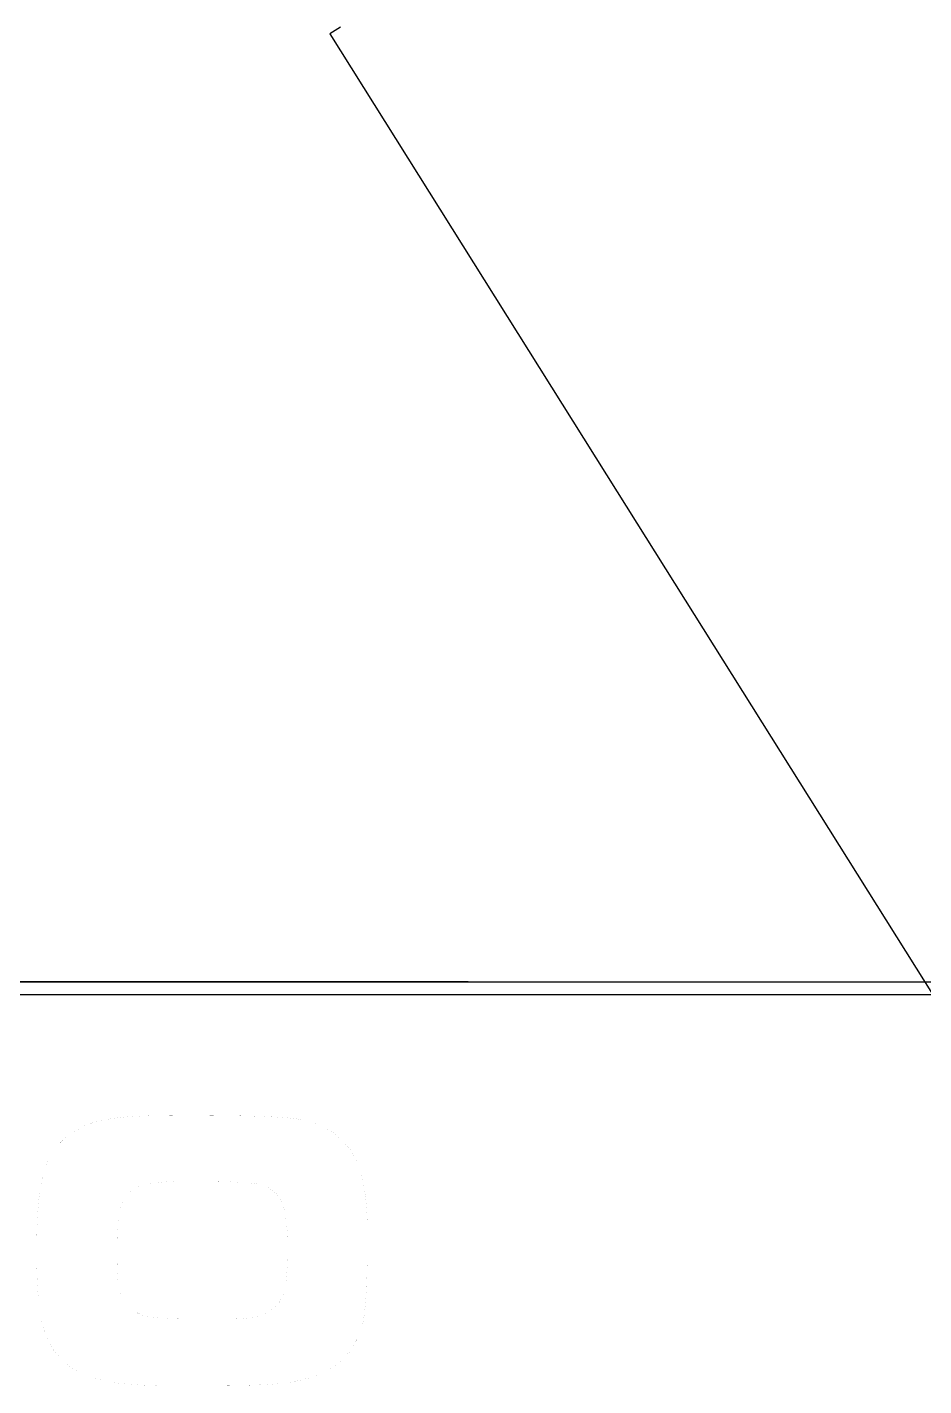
# Model space of a CAD drawing. Extents: x -633 to 241, y -1 to 752.
# Drawn here: x 49.5 to 83.3, y 167 to 218.3 of the extents above; entities that cross this region are included whole.
import ezdxf

# ---------------------------------------------------------------- set-up
doc = ezdxf.new("R2010")
doc.units = 0
doc.header["$LTSCALE"] = 48
doc.linetypes.add('HIDDEN2', pattern=[0.1875, 0.125, -0.0625])
doc.linetypes.add('PHANTOM', pattern=[1.1875, 0.75, -0.0625, 0.125, -0.0625, 0.125, -0.0625])
for name, color, linetype in [('0A537428______3_____', 1, 'CONTINUOUS'), ('0A537428____________', 1, 'CONTINUOUS'), ('HIDDEN2', 7, 'HIDDEN2')]:
    doc.layers.add(name, color=color, linetype=linetype)

# ---------------------------------------------------------------- blocks, each defined once
blk = doc.blocks.new('TR70_BODY_DECALNEW00NEW00')
at = {"layer": '0A537428____________', "color": 7, "linetype": 'CONTINUOUS', "const_width": 0.02}
for points in [[(1781.5365, 390.88184), (1780.3857, 390.27881)], [(1782.7022, 391.46508), (1781.5365, 390.88184)], [(1783.883, 392.02886), (1782.7022, 391.46508)], [(1785.0796, 392.57352), (1783.883, 392.02886)], [(1786.2923, 393.09937), (1785.0796, 392.57352)], [(1787.5215, 393.60676), (1786.2923, 393.09937)], [(1788.7678, 394.096), (1787.5215, 393.60676)], [(1790.0314, 394.56744), (1788.7678, 394.096)], [(1791.313, 395.0214), (1790.0314, 394.56744)], [(1792.6128, 395.45821), (1791.313, 395.0214)], [(1793.9314, 395.8782), (1792.6128, 395.45821)], [(1795.2692, 396.2817), (1793.9314, 395.8782)], [(1796.6267, 396.66905), (1795.2692, 396.2817)], [(1798.0041, 397.04057), (1796.6267, 396.66905)], [(1799.4021, 397.39658), (1798.0041, 397.04057)], [(1800.8211, 397.73743), (1799.4021, 397.39658)], [(1802.2614, 398.06345), (1800.8211, 397.73743)], [(1803.7235, 398.37495), (1802.2614, 398.06345)], [(1805.2079, 398.67227), (1803.7235, 398.37495)], [(1806.715, 398.95575), (1805.2079, 398.67227)], [(1808.2452, 399.22571), (1806.715, 398.95575)], [(1809.799, 399.48248), (1808.2452, 399.22571)], [(1811.3768, 399.7264), (1809.799, 399.48248)], [(1812.979, 399.95778), (1811.3768, 399.7264)], [(1814.6062, 400.17697), (1812.979, 399.95778)], [(1816.2586, 400.38429), (1814.6062, 400.17697)], [(1817.9369, 400.58008), (1816.2586, 400.38429)], [(1819.6413, 400.76465), (1817.9369, 400.58008)], [(1821.3724, 400.93835), (1819.6413, 400.76465)], [(1823.1305, 401.10151), (1821.3724, 400.93835)], [(1824.9162, 401.25444), (1823.1305, 401.10151)], [(1826.7298, 401.39749), (1824.9162, 401.25444)], [(1828.5718, 401.53098), (1826.7298, 401.39749)], [(1830.4427, 401.65524), (1828.5718, 401.53098)], [(1832.3428, 401.77061), (1830.4427, 401.65524)], [(1834.2727, 401.87741), (1832.3428, 401.77061)], [(1836.2327, 401.97597), (1834.2727, 401.87741)], [(1838.2232, 402.06662), (1836.2327, 401.97597)], [(1840.2448, 402.1497), (1838.2232, 402.06662)], [(1842.2979, 402.22553), (1840.2448, 402.1497)], [(1844.3829, 402.29445), (1842.2979, 402.22553)], [(1846.5002, 402.35678), (1844.3829, 402.29445)], [(1848.6503, 402.41285), (1846.5002, 402.35678)], [(1850.8336, 402.463), (1848.6503, 402.41285)], [(1853.0506, 402.50755), (1850.8336, 402.463)], [(1855.3016, 402.54683), (1853.0506, 402.50755)], [(1857.5872, 402.58118), (1855.3016, 402.54683)], [(1859.9078, 402.61092), (1857.5872, 402.58118)], [(1862.2638, 402.63638), (1859.9078, 402.61092)], [(1864.6556, 402.6579), (1862.2638, 402.63638)], [(1867.0837, 402.67581), (1864.6556, 402.6579)], [(1869.5486, 402.69042), (1867.0837, 402.67581)], [(1872.0506, 402.70208), (1869.5486, 402.69042)], [(1874.5902, 402.71112), (1872.0506, 402.70208)], [(1877.1678, 402.71786), (1874.5902, 402.71112)], [(1879.784, 402.72264), (1877.1678, 402.71786)], [(1882.439, 402.72577), (1879.784, 402.72264)], [(1885.1334, 402.72761), (1882.439, 402.72577)], [(1887.8676, 402.72847), (1885.1334, 402.72761)], [(1890.6421, 402.72868), (1887.8676, 402.72847)], [(1899.5775, 402.71628), (1890.6421, 402.72868)], [(1907.9923, 402.67991), (1899.5775, 402.71628)], [(1915.9031, 402.62085), (1907.9923, 402.67991)], [(1923.3263, 402.54035), (1915.9031, 402.62085)], [(1930.2787, 402.43967), (1923.3263, 402.54035)], [(1936.7768, 402.32007), (1930.2787, 402.43967)], [(1942.8372, 402.18281), (1936.7768, 402.32007)], [(1948.4765, 402.02916), (1942.8372, 402.18281)], [(1953.7113, 401.86038), (1948.4765, 402.02916)], [(1958.5581, 401.67772), (1953.7113, 401.86038)], [(1963.0337, 401.48246), (1958.5581, 401.67772)], [(1967.1545, 401.27584), (1963.0337, 401.48246)], [(1970.9371, 401.05913), (1967.1545, 401.27584)], [(1974.3982, 400.8336), (1970.9371, 401.05913)], [(1977.5544, 400.6005), (1974.3982, 400.8336)], [(1980.4221, 400.36109), (1977.5544, 400.6005)], [(1983.0181, 400.11664), (1980.4221, 400.36109)], [(1985.359, 399.8684), (1983.0181, 400.11664)], [(1987.4612, 399.61764), (1985.359, 399.8684)], [(1989.3414, 399.36562), (1987.4612, 399.61764)], [(1991.0162, 399.11361), (1989.3414, 399.36562)], [(1992.5022, 398.86285), (1991.0162, 399.11361)], [(1993.8159, 398.61461), (1992.5022, 398.86285)], [(1994.9741, 398.37016), (1993.8159, 398.61461)], [(1995.9932, 398.13075), (1994.9741, 398.37016)], [(1996.8898, 397.89765), (1995.9932, 398.13075)], [(1997.6806, 397.67212), (1996.8898, 397.89765)], [(1998.3821, 397.45541), (1997.6806, 397.67212)], [(1999.011, 397.24879), (1998.3821, 397.45541)], [(1999.5837, 397.05353), (1999.011, 397.24879)], [(2000.117, 396.87087), (1999.5837, 397.05353)], [(2000.6274, 396.70209), (2000.117, 396.87087)], [(2002.7697, 396.0299), (2000.6274, 396.70209)], [(2004.8587, 395.32492), (2002.7697, 396.0299)], [(2006.8951, 394.58715), (2004.8587, 395.32492)], [(2008.8794, 393.81659), (2006.8951, 394.58715)], [(2010.8123, 393.01324), (2008.8794, 393.81659)], [(2012.6945, 392.1771), (2010.8123, 393.01324)], [(2014.5264, 391.30817), (2012.6945, 392.1771)], [(2016.3089, 390.40645), (2014.5264, 391.30817)], [(1763.2089, 377.82787), (1761.9717, 376.56307)], [(1764.4805, 379.05278), (1763.2089, 377.82787)], [(1765.7867, 380.23986), (1764.4805, 379.05278)], [(1767.1279, 381.39115), (1765.7867, 380.23986)], [(1768.5043, 382.50871), (1767.1279, 381.39115)], [(1769.916, 383.59458), (1768.5043, 382.50871)], [(1771.3634, 384.65082), (1769.916, 383.59458)], [(1772.8466, 385.67947), (1771.3634, 384.65082)], [(1774.3659, 386.68258), (1772.8466, 385.67947)], [(1775.9216, 387.6622), (1774.3659, 386.68258)], [(1777.0176, 388.34769), (1775.9216, 387.6622)], [(1778.1267, 389.01206), (1777.0176, 388.34769)], [(1779.2492, 389.65566), (1778.1267, 389.01206)], [(1780.3857, 390.27881), (1779.2492, 389.65566)], [(2018.0424, 389.47194), (2016.3089, 390.40645)], [(2019.7276, 388.50464), (2018.0424, 389.47194)], [(2021.3652, 387.50456), (2019.7276, 388.50464)], [(2022.9558, 386.47168), (2021.3652, 387.50456)], [(2024.4999, 385.40601), (2022.9558, 386.47168)], [(2025.9983, 384.30755), (2024.4999, 385.40601)], [(2027.4515, 383.17631), (2025.9983, 384.30755)], [(2028.8602, 382.01227), (2027.4515, 383.17631)], [(2030.225, 380.81544), (2028.8602, 382.01227)], [(2031.5465, 379.58583), (2030.225, 380.81544)], [(2032.8253, 378.32342), (2031.5465, 379.58583)], [(2034.0622, 377.02822), (2032.8253, 378.32342)], [(1753.2862, 364.76296), (1752.3485, 363.04698)], [(1754.2563, 366.4206), (1753.2862, 364.76296)], [(1755.259, 368.02197), (1754.2563, 366.4206)], [(1756.2944, 369.5691), (1755.259, 368.02197)], [(1757.3629, 371.06406), (1756.2944, 369.5691)], [(1758.4646, 372.50888), (1757.3629, 371.06406)], [(1759.5998, 373.90563), (1758.4646, 372.50888)], [(1760.7688, 375.25634), (1759.5998, 373.90563)], [(1761.9717, 376.56307), (1760.7688, 375.25634)], [(2035.2576, 375.70024), (2034.0622, 377.02822)], [(2036.4122, 374.33946), (2035.2576, 375.70024)], [(2037.5267, 372.9459), (2036.4122, 374.33946)], [(2038.6017, 371.51954), (2037.5267, 372.9459)], [(2039.6378, 370.0604), (2038.6017, 371.51954)], [(2040.6356, 368.56846), (2039.6378, 370.0604)], [(2041.5957, 367.04374), (2040.6356, 368.56846)], [(2042.5189, 365.48622), (2041.5957, 367.04374)], [(2043.4056, 363.89592), (2042.5189, 365.48622)], [(1748.136, 353.52048), (1747.3872, 351.4115)], [(1748.9158, 355.55883), (1748.136, 353.52048)], [(1749.7267, 357.52861), (1748.9158, 355.55883)], [(1750.5689, 359.43186), (1749.7267, 357.52861)], [(1751.4428, 361.27064), (1750.5689, 359.43186)], [(1752.3485, 363.04698), (1751.4428, 361.27064)], [(2044.2566, 362.27283), (2043.4056, 363.89592)], [(2045.0724, 360.61694), (2044.2566, 362.27283)], [(2045.8537, 358.92827), (2045.0724, 360.61694)], [(2046.6011, 357.20681), (2045.8537, 358.92827)], [(2047.3153, 355.45255), (2046.6011, 357.20681)], [(2047.9968, 353.66551), (2047.3153, 355.45255)], [(2048.6463, 351.84568), (2047.9968, 353.66551)], [(2049.2644, 349.99306), (2048.6463, 351.84568)], [(1744.0982, 339.73553), (1743.5297, 337.15977)], [(1744.6961, 342.22837), (1744.0982, 339.73553)], [(1745.3237, 344.64034), (1744.6961, 342.22837)], [(1745.9813, 346.97348), (1745.3237, 344.64034)], [(1746.669, 349.22985), (1745.9813, 346.97348)], [(1747.3872, 351.4115), (1746.669, 349.22985)], [(1856.8013, 338.56088), (1858.9311, 338.75725)], [(1858.9311, 338.75725), (1861.1335, 338.93133)], [(1861.1335, 338.93133), (1863.4097, 339.0841)], [(1863.4097, 339.0841), (1865.7609, 339.21657)], [(1865.7609, 339.21657), (1868.1883, 339.32973)], [(1868.1883, 339.32973), (1870.6931, 339.42457)], [(1870.6931, 339.42457), (1873.2764, 339.50209)], [(1873.2764, 339.50209), (1875.9395, 339.56328)], [(1875.9395, 339.56328), (1878.6835, 339.60914)], [(1878.6835, 339.60914), (1881.5098, 339.64067)], [(1881.5098, 339.64067), (1884.4194, 339.65886)], [(1884.4194, 339.65886), (1887.4135, 339.6647)], [(1887.4135, 339.6647), (1893.6735, 339.65291)], [(1893.6735, 339.65291), (1899.5479, 339.61835)], [(1899.5479, 339.61835), (1905.0495, 339.56219)], [(1905.0495, 339.56219), (1910.1915, 339.48562)], [(1910.1915, 339.48562), (1914.9866, 339.38981)], [(1914.9866, 339.38981), (1919.4479, 339.27595)], [(1919.4479, 339.27595), (1923.5882, 339.14522)], [(1923.5882, 339.14522), (1927.4204, 338.99881)], [(1927.4204, 338.99881), (1930.9576, 338.8379)], [(1930.9576, 338.8379), (1934.2125, 338.66366)], [(1934.2125, 338.66366), (1937.1982, 338.47729)], [(2049.8517, 348.10764), (2049.2644, 349.99306)], [(2050.4089, 346.18944), (2049.8517, 348.10764)], [(2050.9366, 344.23845), (2050.4089, 346.18944)], [(2051.4353, 342.25467), (2050.9366, 344.23845)], [(2051.9059, 340.2381), (2051.4353, 342.25467)], [(2052.3488, 338.18874), (2051.9059, 340.2381)], [(1742.0556, 328.02517), (1741.7604, 325.41749)], [(1742.3332, 330.24316), (1742.0556, 328.02517)], [(1742.5862, 332.06546), (1742.3332, 330.24316)], [(1742.8076, 333.48609), (1742.5862, 332.06546)], [(1742.9906, 334.49905), (1742.8076, 333.48609)], [(1743.5297, 337.15977), (1742.9906, 334.49905)], [(1824.3498, 324.57163), (1825.0966, 325.60166)], [(1825.0966, 325.60166), (1825.8873, 326.58551)], [(1825.8873, 326.58551), (1826.723, 327.52417)], [(1826.723, 327.52417), (1827.605, 328.41865)], [(1827.605, 328.41865), (1828.5344, 329.26993)], [(1828.5344, 329.26993), (1829.5125, 330.07901)], [(1829.5125, 330.07901), (1830.5404, 330.84689)], [(1830.5404, 330.84689), (1831.6194, 331.57456)], [(1831.6194, 331.57456), (1832.7506, 332.26301)], [(1832.7506, 332.26301), (1833.9352, 332.91325)], [(1833.9352, 332.91325), (1835.1745, 333.52626)], [(1835.1745, 333.52626), (1836.4696, 334.10305)], [(1836.4696, 334.10305), (1837.8217, 334.6446)], [(1837.8217, 334.6446), (1839.2321, 335.15191)], [(1839.2321, 335.15191), (1840.7018, 335.62598)], [(1840.7018, 335.62598), (1842.2322, 336.06781)], [(1842.2322, 336.06781), (1843.8244, 336.47838)], [(1843.8244, 336.47838), (1845.4797, 336.85869)], [(1845.4797, 336.85869), (1847.1991, 337.20974)], [(1847.1991, 337.20974), (1848.9839, 337.53252)], [(1848.9839, 337.53252), (1850.8354, 337.82803)], [(1850.8354, 337.82803), (1852.7546, 338.09727)], [(1852.7546, 338.09727), (1854.7429, 338.34122)], [(1854.7429, 338.34122), (1856.8013, 338.56088)], [(1937.1982, 338.47729), (1939.9276, 338.27996)], [(1939.9276, 338.27996), (1942.4136, 338.07286)], [(1942.4136, 338.07286), (1944.6691, 337.85716)], [(1944.6691, 337.85716), (1946.7071, 337.63406)], [(1946.7071, 337.63406), (1948.5404, 337.40473)], [(1948.5404, 337.40473), (1950.182, 337.17035)], [(1950.182, 337.17035), (1951.6449, 336.93211)], [(1951.6449, 336.93211), (1952.942, 336.69119)], [(1952.942, 336.69119), (1954.0861, 336.44878)], [(1954.0861, 336.44878), (1955.0902, 336.20605)], [(1955.0902, 336.20605), (1955.9673, 335.96418)], [(1955.9673, 335.96418), (1956.7302, 335.72437)], [(1956.7302, 335.72437), (1957.392, 335.48779)], [(1957.392, 335.48779), (1957.9654, 335.25562)], [(1957.9654, 335.25562), (1958.4635, 335.02904)], [(1958.4635, 335.02904), (1958.8992, 334.80925)], [(1958.8992, 334.80925), (1959.2854, 334.59742)], [(1959.2854, 334.59742), (1959.635, 334.39473)], [(1959.635, 334.39473), (1959.9609, 334.20236)], [(1959.9609, 334.20236), (1960.2761, 334.02151)], [(1960.2761, 334.02151), (1960.5936, 333.85334)], [(1960.5936, 333.85334), (1961.028, 333.62951)], [(1961.028, 333.62951), (1961.4634, 333.40137)], [(1961.4634, 333.40137), (1961.8996, 333.1681)], [(1961.8996, 333.1681), (1962.3363, 332.92887)], [(1962.3363, 332.92887), (1962.7733, 332.68284)], [(1962.7733, 332.68284), (1963.2102, 332.42917)], [(1963.2102, 332.42917), (1963.647, 332.16705)], [(1963.647, 332.16705), (1964.0832, 331.89562)], [(1964.0832, 331.89562), (1964.5186, 331.61407)], [(1964.5186, 331.61407), (1964.9531, 331.32156)], [(1964.9531, 331.32156), (1965.3863, 331.01725)], [(1965.3863, 331.01725), (1965.818, 330.70032)], [(1965.818, 330.70032), (1966.248, 330.36993)], [(1966.248, 330.36993), (1966.6759, 330.02525)], [(1966.6759, 330.02525), (1967.1016, 329.66544)], [(1967.1016, 329.66544), (1967.5248, 329.28968)], [(1967.5248, 329.28968), (1967.9453, 328.89713)], [(1967.9453, 328.89713), (1968.3627, 328.48695)], [(1968.3627, 328.48695), (1968.7769, 328.05832)], [(1968.7769, 328.05832), (1969.1875, 327.61041)], [(1969.1875, 327.61041), (1969.5944, 327.14238)], [(1969.5944, 327.14238), (1969.9973, 326.65339)], [(1969.9973, 326.65339), (1970.3959, 326.14262)], [(1970.3959, 326.14262), (1970.7899, 325.60924)], [(1970.7899, 325.60924), (1971.1793, 325.0524)], [(2052.7646, 336.10659), (2052.3488, 338.18874)], [(2053.1541, 333.99165), (2052.7646, 336.10659)], [(2053.5179, 331.84392), (2053.1541, 333.99165)], [(2053.8565, 329.6634), (2053.5179, 331.84392)], [(2054.1705, 327.45009), (2053.8565, 329.6634)], [(2054.4608, 325.20399), (2054.1705, 327.45009)], [(1740.8382, 315.31619), (1740.5417, 311.20964)], [(1741.1448, 319.05701), (1740.8382, 315.31619)], [(1741.4545, 322.42611), (1741.1448, 319.05701)], [(1741.7604, 325.41749), (1741.4545, 322.42611)], [(1819.0306, 311.51254), (1819.4047, 313.05909)], [(1819.4047, 313.05909), (1819.8106, 314.54952)], [(1819.8106, 314.54952), (1820.2497, 315.98481)], [(1820.2497, 315.98481), (1820.723, 317.36596)], [(1820.723, 317.36596), (1821.2318, 318.69396)], [(1821.2318, 318.69396), (1821.7772, 319.96982)], [(1821.7772, 319.96982), (1822.3606, 321.19451)], [(1822.3606, 321.19451), (1822.983, 322.36905)], [(1822.983, 322.36905), (1823.6457, 323.49443)], [(1823.6457, 323.49443), (1824.3498, 324.57163)], [(1971.1793, 325.0524), (1971.5636, 324.47128)], [(1971.5636, 324.47128), (1971.9426, 323.86505)], [(1971.9426, 323.86505), (1972.3161, 323.23287)], [(1972.3161, 323.23287), (1972.6838, 322.57391)], [(1972.6838, 322.57391), (1973.0455, 321.88734)], [(1973.0455, 321.88734), (1973.4009, 321.17232)], [(1973.4009, 321.17232), (1973.7498, 320.42803)], [(1973.7498, 320.42803), (1974.092, 319.65363)], [(1974.092, 319.65363), (1974.4271, 318.84828)], [(1974.4271, 318.84828), (1974.7549, 318.01116)], [(1974.7549, 318.01116), (1975.0752, 317.14143)], [(1975.0752, 317.14143), (1975.3876, 316.23827)], [(1975.3876, 316.23827), (1975.6921, 315.30083)], [(1975.6921, 315.30083), (1975.9883, 314.32828)], [(1975.9883, 314.32828), (1976.2759, 313.3198)], [(1976.2759, 313.3198), (1976.5548, 312.27454)], [(2054.7277, 322.9251), (2054.4608, 325.20399)], [(2054.972, 320.61342), (2054.7277, 322.9251)], [(2055.1943, 318.26895), (2054.972, 320.61342)], [(2055.3953, 315.89169), (2055.1943, 318.26895)], [(2055.5754, 313.48164), (2055.3953, 315.89169)], [(2055.7355, 311.03881), (2055.5754, 313.48164)], [(1740.0068, 301.9233), (1739.7822, 296.7555)], [(1740.2623, 306.74335), (1740.0068, 301.9233)], [(1740.5417, 311.20964), (1740.2623, 306.74335)], [(1817.2046, 299.03139), (1817.3889, 300.99873)], [(1817.3889, 300.99873), (1817.5968, 302.90296)], [(1817.5968, 302.90296), (1817.8294, 304.7451)], [(1817.8294, 304.7451), (1818.0878, 306.52613)], [(1818.0878, 306.52613), (1818.3734, 308.24705)], [(1818.3734, 308.24705), (1818.6873, 309.90885)], [(1818.6873, 309.90885), (1819.0306, 311.51254)], [(1976.5548, 312.27454), (1976.8246, 311.19169)], [(1976.8246, 311.19169), (1977.0851, 310.0704)], [(1977.0851, 310.0704), (1977.3361, 308.90984)], [(1977.3361, 308.90984), (1977.5773, 307.70918)], [(1977.5773, 307.70918), (1977.8084, 306.46758)], [(1977.8084, 306.46758), (1978.0292, 305.18422)], [(1978.0292, 305.18422), (1978.2395, 303.85827)], [(1978.2395, 303.85827), (1978.439, 302.48888)], [(1978.439, 302.48888), (1978.6275, 301.07523)], [(1978.6275, 301.07523), (1978.8046, 299.61648)], [(1978.8046, 299.61648), (1978.9702, 298.11181)], [(2055.876, 308.56318), (2055.7355, 311.03881)], [(2055.9977, 306.05476), (2055.876, 308.56318)], [(2056.1011, 303.51355), (2055.9977, 306.05476)], [(2056.1869, 300.93956), (2056.1011, 303.51355)], [(2056.2557, 298.33277), (2056.1869, 300.93956)], [(1739.5955, 291.24592), (1739.4535, 285.40057)], [(1739.7822, 296.7555), (1739.5955, 291.24592)], [(1816.5251, 285.84662), (1816.5935, 288.21343)], [(1816.5935, 288.21343), (1816.6783, 290.51118)], [(1816.6783, 290.51118), (1816.7806, 292.74085)], [(1816.7806, 292.74085), (1816.9016, 294.90345)], [(1816.9016, 294.90345), (1817.0425, 296.99996)], [(1817.0425, 296.99996), (1817.2046, 299.03139)], [(1978.9702, 298.11181), (1979.124, 296.56037)], [(1979.124, 296.56037), (1979.2657, 294.96134)], [(1979.2657, 294.96134), (1979.3951, 293.31389)], [(1979.3951, 293.31389), (1979.512, 291.61717)], [(1979.512, 291.61717), (1979.6161, 289.87037)], [(1979.6161, 289.87037), (1979.7071, 288.07264)], [(1979.7071, 288.07264), (1979.7848, 286.22315)], [(2056.3081, 295.69319), (2056.2557, 298.33277)], [(2056.3448, 293.02083), (2056.3081, 295.69319)], [(2056.3663, 290.31567), (2056.3448, 293.02083)], [(2056.3572, 279.93338), (2056.3733, 287.57772)], [(2056.3733, 287.57772), (2056.3663, 290.31567)], [(1739.3632, 279.22542), (1739.3316, 272.72648)], [(1739.4535, 285.40057), (1739.3632, 279.22542)], [(1816.3858, 272.94172), (1816.3906, 275.66879)], [(1816.3906, 275.66879), (1816.4057, 278.32183)], [(1816.4057, 278.32183), (1816.4324, 280.90181)], [(1816.4324, 280.90181), (1816.4718, 283.40975)], [(1816.4718, 283.40975), (1816.5251, 285.84662)], [(1979.7848, 286.22315), (1979.8489, 284.32108)], [(1979.8489, 284.32108), (1979.8992, 282.36558)], [(1979.8992, 282.36558), (1979.9355, 280.35584)], [(1979.9355, 280.35584), (1979.9574, 278.291)], [(1979.9648, 276.17025), (1979.9358, 271.54001)], [(1979.9574, 278.291), (1979.9648, 276.17025)], [(2056.3095, 272.72969), (2056.3572, 279.93338)], [(1739.3316, 272.72648), (1739.349, 267.40024)], [(1739.349, 267.40024), (1739.4002, 262.31357)], [(1739.4002, 262.31357), (1739.4837, 257.46014)], [(1816.4029, 267.94338), (1816.3858, 272.94172)], [(1816.4518, 263.42427), (1816.4029, 267.94338)], [(1816.5291, 259.35918), (1816.4518, 263.42427)], [(1979.7264, 263.08287), (1979.5612, 259.26418)], [(1979.8538, 267.17618), (1979.7264, 263.08287)], [(1979.9358, 271.54001), (1979.8538, 267.17618)], [(2056.1249, 259.58577), (2056.2316, 265.95202)], [(2056.2316, 265.95202), (2056.3095, 272.72969)], [(1739.4837, 257.46014), (1739.5981, 252.8336)], [(1739.5981, 252.8336), (1739.7418, 248.4276)], [(1739.7418, 248.4276), (1739.9133, 244.23579)], [(1816.6313, 255.72288), (1816.5291, 259.35918)], [(1816.755, 252.49015), (1816.6313, 255.72288)], [(1816.8966, 249.63575), (1816.755, 252.49015)], [(1817.0527, 247.13448), (1816.8966, 249.63575)], [(1978.9142, 249.49677), (1978.6734, 246.81752)], [(1979.1475, 252.46702), (1978.9142, 249.49677)], [(1979.3657, 255.72419), (1979.1475, 252.46702)], [(1979.5612, 259.26418), (1979.3657, 255.72419)], [(2055.6443, 242.80925), (2055.83, 248.029)], [(2055.83, 248.029), (2055.9906, 253.6163)], [(2055.9906, 253.6163), (2056.1249, 259.58577)], [(1739.9133, 244.23579), (1740.1111, 240.25184)], [(1740.1111, 240.25184), (1740.3338, 236.4694)], [(1740.3338, 236.4694), (1740.5797, 232.88212)], [(1817.2199, 244.96111), (1817.0527, 247.13448)], [(1817.3946, 243.09041), (1817.2199, 244.96111)], [(1817.5734, 241.49716), (1817.3946, 243.09041)], [(1817.7529, 240.15615), (1817.5734, 241.49716)], [(1817.9295, 239.04214), (1817.7529, 240.15615)], [(1818.0998, 238.12991), (1817.9295, 239.04214)], [(1818.2603, 237.39424), (1818.0998, 238.12991)], [(1818.4076, 236.80991), (1818.2603, 237.39424)], [(1818.5382, 236.35169), (1818.4076, 236.80991)], [(1818.7885, 235.29665), (1818.5382, 236.35169)], [(1819.0553, 234.27007), (1818.7885, 235.29665)], [(1976.9844, 234.8982), (1976.5573, 233.48369)], [(1977.3819, 236.35169), (1976.9844, 234.8982)], [(1977.411, 236.55532), (1977.3819, 236.35169)], [(1977.4929, 237.08274), (1977.411, 236.55532)], [(1977.6203, 237.92986), (1977.4929, 237.08274)], [(1977.7855, 239.09258), (1977.6203, 237.92986)], [(1977.981, 240.56681), (1977.7855, 239.09258)], [(1978.1992, 242.34844), (1977.981, 240.56681)], [(1978.4325, 244.43337), (1978.1992, 242.34844)], [(1978.6734, 246.81752), (1978.4325, 244.43337)], [(2055.2034, 233.41389), (2055.4351, 237.94242)], [(2055.4351, 237.94242), (2055.6443, 242.80925)], [(1740.5797, 232.88212), (1740.8476, 229.48365)], [(1740.8476, 229.48365), (1741.1357, 226.26766)], [(1741.1357, 226.26766), (1741.4427, 223.2278)], [(1741.4427, 223.2278), (1741.7671, 220.35771)], [(1819.3386, 233.27139), (1819.0553, 234.27007)], [(1819.6383, 232.30005), (1819.3386, 233.27139)], [(1819.9547, 231.35552), (1819.6383, 232.30005)], [(1820.2876, 230.43724), (1819.9547, 231.35552)], [(1820.6371, 229.54465), (1820.2876, 230.43724)], [(1821.0033, 228.6772), (1820.6371, 229.54465)], [(1821.3862, 227.83435), (1821.0033, 228.6772)], [(1821.7859, 227.01554), (1821.3862, 227.83435)], [(1822.2024, 226.22022), (1821.7859, 227.01554)], [(1822.6357, 225.44783), (1822.2024, 226.22022)], [(1823.0858, 224.69783), (1822.6357, 225.44783)], [(1823.5529, 223.96967), (1823.0858, 224.69783)], [(1824.0369, 223.26278), (1823.5529, 223.96967)], [(1824.5379, 222.57663), (1824.0369, 223.26278)], [(1825.0559, 221.91065), (1824.5379, 222.57663)], [(1825.591, 221.2643), (1825.0559, 221.91065)], [(1970.2729, 221.45631), (1969.404, 220.46274)], [(1971.0927, 222.48755), (1970.2729, 221.45631)], [(1971.8652, 223.55659), (1971.0927, 222.48755)], [(1972.5923, 224.66354), (1971.8652, 223.55659)], [(1973.2757, 225.80852), (1972.5923, 224.66354)], [(1973.9171, 226.99165), (1973.2757, 225.80852)], [(1974.5184, 228.21305), (1973.9171, 226.99165)], [(1975.0812, 229.47284), (1974.5184, 228.21305)], [(1975.6075, 230.77113), (1975.0812, 229.47284)], [(1976.0989, 232.10804), (1975.6075, 230.77113)], [(1976.5573, 233.48369), (1976.0989, 232.10804)], [(2054.0788, 218.39037), (2054.387, 221.7119)], [(2054.387, 221.7119), (2054.6781, 225.31325)], [(2054.6781, 225.31325), (2054.9506, 229.20904)], [(2054.9506, 229.20904), (2055.2034, 233.41389)], [(1741.7671, 220.35771), (1742.1072, 217.65107)], [(1742.1072, 217.65107), (1742.4618, 215.10151)], [(1742.4618, 215.10151), (1742.8291, 212.7027)], [(1742.8291, 212.7027), (1743.2079, 210.44829)], [(1743.2079, 210.44829), (1743.5964, 208.33194)], [(1826.1432, 220.63702), (1825.591, 221.2643)], [(1826.7125, 220.02827), (1826.1432, 220.63702)], [(1827.299, 219.43749), (1826.7125, 220.02827)], [(1827.9028, 218.86413), (1827.299, 219.43749)], [(1828.5238, 218.30764), (1827.9028, 218.86413)], [(1829.1621, 217.76746), (1828.5238, 218.30764)], [(1829.8177, 217.24305), (1829.1621, 217.76746)], [(1830.4908, 216.73385), (1829.8177, 217.24305)], [(1831.1812, 216.23931), (1830.4908, 216.73385)], [(1831.8891, 215.75887), (1831.1812, 216.23931)], [(1832.6145, 215.292), (1831.8891, 215.75887)], [(1833.3574, 214.83813), (1832.6145, 215.292)], [(1834.118, 214.39672), (1833.3574, 214.83813)], [(1834.8961, 213.96721), (1834.118, 214.39672)], [(1835.7639, 213.4942), (1834.8961, 213.96721)], [(1836.6373, 213.04342), (1835.7639, 213.4942)], [(1837.5246, 212.61439), (1836.6373, 213.04342)], [(1838.434, 212.20665), (1837.5246, 212.61439)], [(1839.3737, 211.81971), (1838.434, 212.20665)], [(1840.3518, 211.45312), (1839.3737, 211.81971)], [(1841.3766, 211.10638), (1840.3518, 211.45312)], [(1842.4562, 210.77903), (1841.3766, 211.10638)], [(1843.5989, 210.4706), (1842.4562, 210.77903)], [(1844.8129, 210.18062), (1843.5989, 210.4706)], [(1846.1063, 209.90861), (1844.8129, 210.18062)], [(1847.4874, 209.65409), (1846.1063, 209.90861)], [(1848.9643, 209.4166), (1847.4874, 209.65409)], [(1850.5452, 209.19567), (1848.9643, 209.4166)], [(1852.2384, 208.99081), (1850.5452, 209.19567)], [(1854.052, 208.80156), (1852.2384, 208.99081)], [(1855.9943, 208.62744), (1854.052, 208.80156)], [(1858.0734, 208.46799), (1855.9943, 208.62744)], [(1860.2976, 208.32272), (1858.0734, 208.46799)], [(1940.1828, 208.41649), (1939.5525, 208.32716)], [(1940.7267, 208.5033), (1940.1828, 208.41649)], [(1941.2224, 208.58632), (1940.7267, 208.5033)], [(1943.3597, 208.88649), (1941.2224, 208.58632)], [(1945.4143, 209.2221), (1943.3597, 208.88649)], [(1947.3879, 209.59325), (1945.4143, 209.2221)], [(1949.2824, 210.00007), (1947.3879, 209.59325)], [(1951.0994, 210.44267), (1949.2824, 210.00007)], [(1952.8409, 210.92117), (1951.0994, 210.44267)], [(1954.5084, 211.4357), (1952.8409, 210.92117)], [(1956.1039, 211.98637), (1954.5084, 211.4357)], [(1957.6291, 212.57329), (1956.1039, 211.98637)], [(1959.0857, 213.1966), (1957.6291, 212.57329)], [(1960.4756, 213.85639), (1959.0857, 213.1966)], [(1961.8005, 214.5528), (1960.4756, 213.85639)], [(1963.0622, 215.28594), (1961.8005, 214.5528)], [(1964.2624, 216.05593), (1963.0622, 215.28594)], [(1965.403, 216.86288), (1964.2624, 216.05593)], [(1966.4857, 217.70692), (1965.403, 216.86288)], [(1967.5122, 218.58817), (1966.4857, 217.70692)], [(1968.4844, 219.50674), (1967.5122, 218.58817)], [(1969.404, 220.46274), (1968.4844, 219.50674)], [(2052.7002, 207.60997), (2053.0641, 209.95845)], [(2053.0641, 209.95845), (2053.4161, 212.52826)], [(2053.4161, 212.52826), (2053.7547, 215.33403)], [(2053.7547, 215.33403), (2054.0788, 218.39037)], [(1743.5964, 208.33194), (1743.9934, 206.3473)], [(1743.9934, 206.3473), (1744.3972, 204.48802)], [(1744.3972, 204.48802), (1744.8063, 202.74777)], [(1744.8063, 202.74777), (1745.2193, 201.12019)], [(1745.2193, 201.12019), (1745.6347, 199.59894)], [(1745.6347, 199.59894), (1746.0509, 198.17767)], [(1746.0509, 198.17767), (1746.4666, 196.85005)], [(1746.4666, 196.85005), (1746.88, 195.60972)], [(1746.88, 195.60972), (1747.2899, 194.45034)], [(1862.6749, 208.19116), (1860.2976, 208.32272)], [(1865.2137, 208.07285), (1862.6749, 208.19116)], [(1867.9221, 207.96731), (1865.2137, 208.07285)], [(1870.8084, 207.87406), (1867.9221, 207.96731)], [(1873.8806, 207.79264), (1870.8084, 207.87406)], [(1877.1471, 207.72257), (1873.8806, 207.79264)], [(1880.616, 207.66337), (1877.1471, 207.72257)], [(1884.2955, 207.61458), (1880.616, 207.66337)], [(1888.1938, 207.57572), (1884.2955, 207.61458)], [(1892.3191, 207.54632), (1888.1938, 207.57572)], [(1896.6796, 207.52591), (1892.3191, 207.54632)], [(1901.2835, 207.51401), (1896.6796, 207.52591)], [(1906.139, 207.51015), (1901.2835, 207.51401)], [(1911.364, 207.5175), (1906.139, 207.51015)], [(1906.139, 207.51015), (1906.139, 207.51015)], [(1916.0066, 207.53873), (1911.364, 207.5175)], [(1920.1051, 207.57257), (1916.0066, 207.53873)], [(1923.6975, 207.61776), (1920.1051, 207.57257)], [(1926.8221, 207.67304), (1923.6975, 207.61776)], [(1929.5169, 207.73715), (1926.8221, 207.67304)], [(1931.8201, 207.80883), (1929.5169, 207.73715)], [(1933.7699, 207.88681), (1931.8201, 207.80883)], [(1935.4044, 207.96983), (1933.7699, 207.88681)], [(1936.7617, 208.05664), (1935.4044, 207.96983)], [(1937.8801, 208.14597), (1936.7617, 208.05664)], [(1938.7976, 208.23656), (1937.8801, 208.14597)], [(1939.5525, 208.32716), (1938.7976, 208.23656)], [(2049.5134, 195.03546), (2049.9264, 196.13966)], [(2049.9264, 196.13966), (2050.3378, 197.34823)], [(2050.3378, 197.34823), (2050.7463, 198.67577)], [(2050.7463, 198.67577), (2051.1506, 200.13692)], [(2051.1506, 200.13692), (2051.5495, 201.74629)], [(2051.5495, 201.74629), (2051.9415, 203.51851)], [(2051.9415, 203.51851), (2052.3255, 205.46819)], [(2052.3255, 205.46819), (2052.7002, 207.60997)], [(1747.2899, 194.45034), (1747.6946, 193.36556)], [(1747.6946, 193.36556), (1748.0928, 192.34905)], [(1748.0928, 192.34905), (1748.4827, 191.39445)], [(1748.4827, 191.39445), (1748.8631, 190.49541)], [(1748.8631, 190.49541), (1749.2324, 189.6456)], [(1749.2324, 189.6456), (1749.7118, 188.60154)], [(1749.7118, 188.60154), (1750.2021, 187.56795)], [(1750.2021, 187.56795), (1750.7034, 186.54487)], [(1750.7034, 186.54487), (1751.2162, 185.53238)], [(1751.2162, 185.53238), (1751.7408, 184.53053)], [(1751.7408, 184.53053), (1752.2776, 183.53938)], [(1752.2776, 183.53938), (1752.8269, 182.55898)], [(1752.8269, 182.55898), (1753.3891, 181.58941)], [(2042.6609, 181.42168), (2043.2105, 182.34066)], [(2043.2105, 182.34066), (2043.7461, 183.26794)], [(2043.7461, 183.26794), (2044.2681, 184.2034)], [(2044.2681, 184.2034), (2044.777, 185.14694)], [(2044.777, 185.14694), (2045.273, 186.09847)], [(2045.273, 186.09847), (2045.7565, 187.05787)], [(2045.7565, 187.05787), (2046.228, 188.02505)], [(2046.228, 188.02505), (2046.6878, 188.9999)], [(2046.6878, 188.9999), (2047.0753, 189.78298)], [(2047.0753, 189.78298), (2047.4705, 190.56808)], [(2047.4705, 190.56808), (2047.8718, 191.36981)], [(2047.8718, 191.36981), (2048.2781, 192.20279)], [(2048.2781, 192.20279), (2048.6879, 193.08164)], [(2048.6879, 193.08164), (2049.1002, 194.02099)], [(2049.1002, 194.02099), (2049.5134, 195.03546)], [(1753.3891, 181.58941), (1753.9646, 180.63071)], [(1753.9646, 180.63071), (1754.5536, 179.68295)], [(1754.5536, 179.68295), (1755.1566, 178.74619)], [(1755.1566, 178.74619), (1755.774, 177.82048)], [(1755.774, 177.82048), (1756.4059, 176.90588)], [(1756.4059, 176.90588), (1757.0529, 176.00246)], [(1757.0529, 176.00246), (1757.7153, 175.11027)], [(1757.7153, 175.11027), (1758.3934, 174.22937)], [(1758.3934, 174.22937), (1759.0875, 173.35982)], [(1759.0875, 173.35982), (1759.7981, 172.50168)], [(1759.7981, 172.50168), (1760.5255, 171.65501)], [(1760.5255, 171.65501), (1761.27, 170.81986)], [(1761.27, 170.81986), (1762.032, 169.9963)], [(1762.032, 169.9963), (1762.8119, 169.18439)], [(2032.4941, 168.7022), (2033.297, 169.48441)], [(2033.297, 169.48441), (2034.0805, 170.27645)], [(2034.0805, 170.27645), (2034.8448, 171.07824)], [(2034.8448, 171.07824), (2035.5904, 171.88966)], [(2035.5904, 171.88966), (2036.3177, 172.71061)], [(2036.3177, 172.71061), (2037.0269, 173.541)], [(2037.0269, 173.541), (2037.7185, 174.3807)], [(2037.7185, 174.3807), (2038.3928, 175.22964)], [(2038.3928, 175.22964), (2039.0503, 176.08768)], [(2039.0503, 176.08768), (2039.6912, 176.95475)], [(2039.6912, 176.95475), (2040.316, 177.83072)], [(2040.316, 177.83072), (2040.925, 178.71551)], [(2040.925, 178.71551), (2041.5185, 179.609)], [(2041.5185, 179.609), (2042.0971, 180.51109)], [(2042.0971, 180.51109), (2042.6609, 181.42168)], [(1762.8119, 169.18439), (1763.61, 168.38419)], [(1763.61, 168.38419), (1764.4267, 167.59574)], [(1764.4267, 167.59574), (1765.2622, 166.81913)], [(1765.2622, 166.81913), (1766.1171, 166.05439)], [(1766.1171, 166.05439), (1766.9915, 165.30159)], [(1766.9915, 165.30159), (1767.886, 164.5608)], [(1767.886, 164.5608), (1768.8008, 163.83206)], [(1768.8008, 163.83206), (1769.7362, 163.11545)], [(1769.7362, 163.11545), (1770.6928, 162.41101)], [(1770.6928, 162.41101), (1771.6707, 161.71881)], [(1771.6707, 161.71881), (1772.6704, 161.0389)], [(1772.6704, 161.0389), (1773.6921, 160.37135)], [(1773.6921, 160.37135), (1774.7364, 159.71622)], [(1774.7364, 159.71622), (1775.8035, 159.07356)], [(1775.8035, 159.07356), (1776.8937, 158.44343)], [(1776.8937, 158.44343), (1778.0075, 157.82589)], [(1778.0075, 157.82589), (1779.1451, 157.221)], [(1779.1451, 157.221), (1780.307, 156.62883)], [(1780.307, 156.62883), (1781.4935, 156.04942)], [(2013.046, 155.84808), (2014.2892, 156.42361)], [(2014.2892, 156.42361), (2015.5059, 157.01095)], [(2015.5059, 157.01095), (2016.6965, 157.61)], [(2016.6965, 157.61), (2017.8614, 158.22065)], [(2017.8614, 158.22065), (2019.0008, 158.84279)], [(2019.0008, 158.84279), (2020.1153, 159.47633)], [(2020.1153, 159.47633), (2021.205, 160.12117)], [(2021.205, 160.12117), (2022.2705, 160.77719)], [(2022.2705, 160.77719), (2023.3121, 161.44429)], [(2023.3121, 161.44429), (2024.3302, 162.12237)], [(2024.3302, 162.12237), (2025.325, 162.81134)], [(2025.325, 162.81134), (2026.2971, 163.51107)], [(2026.2971, 163.51107), (2027.2467, 164.22148)], [(2027.2467, 164.22148), (2028.1743, 164.94245)], [(2028.1743, 164.94245), (2029.0802, 165.67389)], [(2029.0802, 165.67389), (2029.9647, 166.41569)], [(2029.9647, 166.41569), (2030.8283, 167.16774)], [(2030.8283, 167.16774), (2031.6713, 167.92995)], [(2031.6713, 167.92995), (2032.4941, 168.7022)], [(1781.4935, 156.04942), (1782.7049, 155.48284)], [(1782.7049, 155.48284), (1783.9416, 154.92915)], [(1783.9416, 154.92915), (1785.204, 154.3884)], [(1785.204, 154.3884), (1786.4924, 153.86066)], [(1786.4924, 153.86066), (1787.8072, 153.34599)], [(1787.8072, 153.34599), (1789.1487, 152.84444)], [(1789.1487, 152.84444), (1790.5172, 152.35607)], [(1790.5172, 152.35607), (1791.9132, 151.88094)], [(1791.9132, 151.88094), (1793.337, 151.41911)], [(1793.337, 151.41911), (1794.7889, 150.97065)], [(1794.7889, 150.97065), (1796.2693, 150.5356)], [(1796.2693, 150.5356), (1797.7786, 150.11404)], [(1797.7786, 150.11404), (1799.317, 149.70601)], [(1799.317, 149.70601), (1800.8851, 149.31157)], [(1800.8851, 149.31157), (1802.483, 148.9308)], [(1802.483, 148.9308), (1804.1112, 148.56373)], [(1804.1112, 148.56373), (1805.77, 148.21045)], [(1805.77, 148.21045), (1807.4598, 147.87099)], [(1807.4598, 147.87099), (1809.1809, 147.54543)], [(1809.1809, 147.54543), (1810.9337, 147.23382)], [(1810.9337, 147.23382), (1812.7186, 146.93622)], [(1812.7186, 146.93622), (1814.5358, 146.65269)], [(1814.5358, 146.65269), (1816.3858, 146.38328)], [(1816.3858, 146.38328), (1817.7501, 146.17451)], [(1817.7501, 146.17451), (1819.289, 145.95407)], [(1819.289, 145.95407), (1821.0461, 145.72544)], [(1821.0461, 145.72544), (1823.0649, 145.49207)], [(1823.0649, 145.49207), (1825.3888, 145.25745)], [(1825.3888, 145.25745), (1828.0615, 145.02503)], [(1828.0615, 145.02503), (1831.1264, 144.79829)], [(1831.1264, 144.79829), (1834.627, 144.58069)], [(1834.627, 144.58069), (1838.6069, 144.3757)], [(1838.6069, 144.3757), (1843.1095, 144.18679)], [(1843.1095, 144.18679), (1848.1784, 144.01743)], [(1848.1784, 144.01743), (1853.857, 143.87108)], [(1853.857, 143.87108), (1860.1889, 143.75122)], [(1860.1889, 143.75122), (1867.2176, 143.66131)], [(1867.2176, 143.66131), (1874.9865, 143.60482)], [(1874.9865, 143.60482), (1883.5393, 143.58522)], [(1883.5393, 143.58522), (1888.9, 143.61885)], [(1883.5393, 143.58522), (1883.5393, 143.58522)], [(1888.9, 143.61885), (1894.3011, 143.69284)], [(1894.3011, 143.69284), (1899.7021, 143.76683)], [(1899.7021, 143.76683), (1905.0628, 143.80046)], [(1905.0628, 143.80046), (1914.7119, 143.82001)], [(1914.7119, 143.82001), (1923.4356, 143.87613)], [(1923.4356, 143.87613), (1931.2873, 143.96504)], [(1931.2873, 143.96504), (1938.3201, 144.08296)], [(1938.3201, 144.08296), (1944.5874, 144.2261)], [(1944.5874, 144.2261), (1950.1425, 144.39067)], [(1950.1425, 144.39067), (1955.0386, 144.57291)], [(1955.0386, 144.57291), (1959.3291, 144.76902)], [(1959.3291, 144.76902), (1963.0672, 144.97522)], [(1963.0672, 144.97522), (1966.3061, 145.18772)], [(1966.3061, 145.18772), (1969.0993, 145.40274)], [(1969.0993, 145.40274), (1971.5, 145.61651)], [(1971.5, 145.61651), (1973.5614, 145.82523)], [(1973.5614, 145.82523), (1975.3368, 146.02512)], [(1975.3368, 146.02512), (1976.8795, 146.2124)], [(1976.8795, 146.2124), (1978.2429, 146.38328)], [(1978.2429, 146.38328), (1980.1626, 146.67286)], [(1980.1626, 146.67286), (1982.0476, 146.97651)], [(1982.0476, 146.97651), (1983.8984, 147.29415)], [(1983.8984, 147.29415), (1985.7153, 147.62567)], [(1985.7153, 147.62567), (1987.4987, 147.97096)], [(1987.4987, 147.97096), (1989.249, 148.32992)], [(1989.249, 148.32992), (1990.9664, 148.70245)], [(1990.9664, 148.70245), (1992.6515, 149.08844)], [(1992.6515, 149.08844), (1994.3045, 149.48779)], [(1994.3045, 149.48779), (1995.9258, 149.9004)], [(1995.9258, 149.9004), (1997.5159, 150.32616)], [(1997.5159, 150.32616), (1999.075, 150.76497)], [(1999.075, 150.76497), (2000.6035, 151.21673)], [(2000.6035, 151.21673), (2002.1018, 151.68133)], [(2002.1018, 151.68133), (2003.5704, 152.15868)], [(2003.5704, 152.15868), (2005.0094, 152.64865)], [(2005.0094, 152.64865), (2006.4194, 153.15116)], [(2006.4194, 153.15116), (2007.8007, 153.6661)], [(2007.8007, 153.6661), (2009.1536, 154.19337)], [(2009.1536, 154.19337), (2010.4785, 154.73285)], [(2010.4785, 154.73285), (2011.7759, 155.28446)], [(2011.7759, 155.28446), (2013.046, 155.84808)]]:
    blk.add_lwpolyline(points, dxfattribs=at)
blk = doc.blocks.new('TR100_DECAL_LH')
at = {"layer": '0A537428____________', "color": 1, "linetype": 'CONTINUOUS', "const_width": 0.02}
blk.add_lwpolyline([(-196.84848, 350), (5590.2005, 350)], dxfattribs=at)
at = {"layer": '0A537428____________'}
blk.add_blockref('TR70_BODY_DECALNEW00NEW00', (19.377445, -98.258342), dxfattribs=at)

msp = doc.modelspace()

# ---------------------------------------------------------------- linework, layer by layer
at = {"layer": '0A537428______3_____', "color": 40, "linetype": 'CONTINUOUS'}
for points in [[(-31.28, 182.27), (207.525, 182.27)], [(206.879, 181.77), (-30.999, 181.77)]]:
    msp.add_lwpolyline(points, dxfattribs=at)
at = {"layer": '0A537428____________', "color": 1, "linetype": 'CONTINUOUS'}
msp.add_lwpolyline([(66.105, 182.27), (33.23, 182.27)], dxfattribs=at)
at = {"layer": 'HIDDEN2', "color": 7, "linetype": 'PHANTOM'}
for p, q in [((61.287, 218.293), (60.887, 218.042)), ((60.887, 218.042), (71.73, 200.759)), ((71.73, 200.759), (86.468, 177.266))]:
    msp.add_line(p, q, dxfattribs=at)

# ---------------------------------------------------------------- block references
at = {"layer": '0A537428____________', "xscale": 0.03937008, "yscale": 0.03937008, "zscale": 0.03937008}
msp.add_blockref('TR100_DECAL_LH', (-19.416, 165.237), dxfattribs=at)

doc.saveas('drawing.dxf')
